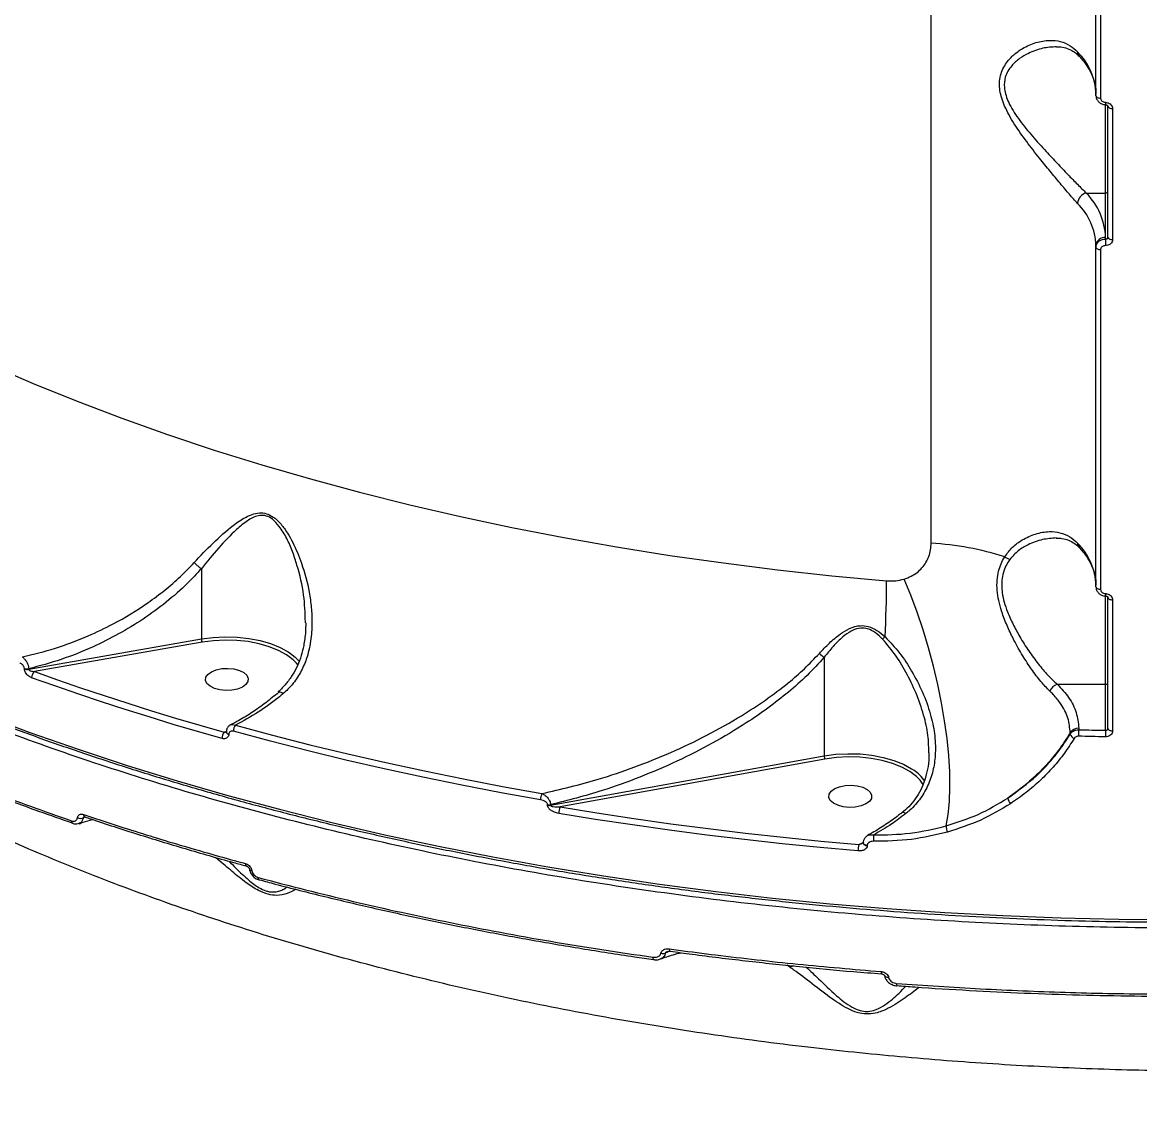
# Model space of a CAD drawing. Header units: millimetres. Extents: x -6104 to 7803, y -6013 to 4803.
# Drawn here: x 230.6 to 464.6, y -1471.7 to -1244.3 of the extents above; entities that cross this region are included whole.
import ezdxf

# ---------------------------------------------------------------- set-up
doc = ezdxf.new("R2010")
doc.units = ezdxf.units.MM
for name, color, linetype in [('DIKOM_ОБЪЕКТ', 7, 'Continuous'), ('DIKOM_РАЗМЕР_ЗОНА', 7, 'Continuous'), ('DIKOM_РАЗМЕР_ОБЪЕКТА', 7, 'Continuous')]:
    doc.layers.add(name, color=color, linetype=linetype)
doc.styles.add('style1', font='arial.ttf', dxfattribs={"width": 0.8})
doc.dimstyles.new('1-50', dxfattribs={"dimtxt": 300, "dimasz": 200, "dimexe": 100, "dimexo": 0, "dimgap": 100, "dimtad": 1, "dimtxsty": 'style1', "dimcen": 200, "dimclrd": 7, "dimclre": 7, "dimclrt": 7, "dimadec": 1, "dimazin": 2, "dimtfac": 1, "dimtmove": 0, "dimatfit": 2, "dimfxl": 0, "dimlwd": 25, "dimlwe": 18, "dimarcsym": 0})

# ---------------------------------------------------------------- blocks, each defined once
blk = doc.blocks.new('*D10')
at = {"layer": 'Defpoints', "color": 0, "transparency": 16777216}
for p in [(-4094.65, -224.49), (3111.63, -1726.03), (3111.63, -4948.58)]:
    blk.add_point(p, dxfattribs=at)
at = {"layer": 'DIKOM_РАЗМЕР_ОБЪЕКТА', "color": 7, "lineweight": 18, "transparency": 16777216}
for p, q in [((-4094.65, -224.49), (-4094.65, -5048.58)), ((3111.63, -1726.03), (3111.63, -5048.58))]:
    blk.add_line(p, q, dxfattribs=at)
at = {"layer": 'DIKOM_РАЗМЕР_ОБЪЕКТА', "color": 7, "lineweight": 25, "transparency": 16777216}
blk.add_line((-3894.65, -4948.58), (2911.63, -4948.58), dxfattribs=at)
at = {"layer": 'DIKOM_РАЗМЕР_ОБЪЕКТА', "color": 7, "transparency": 16777216}
for points in [[(-3894.65, -4915.24), (-3894.65, -4981.91), (-4094.65, -4948.58)], [(2911.63, -4915.24), (2911.63, -4981.91), (3111.63, -4948.58)]]:
    blk.add_solid(points, dxfattribs=at)
at = {"layer": 'DIKOM_РАЗМЕР_ОБЪЕКТА', "color": 7, "transparency": 16777216, "insert": (-134.24, -4695.4), "char_height": 300, "attachment_point": 5, "style": 'style1'}
blk.add_mtext('7200', dxfattribs=at)
blk = doc.blocks.new('*D12')
at = {"layer": 'Defpoints', "color": 0, "transparency": 16777216}
for p in [(-6103.62, -69.94), (4675.35, -1132.87), (4675.35, -5913.06)]:
    blk.add_point(p, dxfattribs=at)
at = {"layer": 'DIKOM_РАЗМЕР_ЗОНА', "color": 7, "lineweight": 18, "transparency": 16777216}
for p, q in [((-6103.62, -69.94), (-6103.62, -6013.06)), ((4675.35, -1132.87), (4675.35, -6013.06))]:
    blk.add_line(p, q, dxfattribs=at)
at = {"layer": 'DIKOM_РАЗМЕР_ЗОНА', "color": 7, "lineweight": 25, "transparency": 16777216}
blk.add_line((-5903.62, -5913.06), (4475.35, -5913.06), dxfattribs=at)
at = {"layer": 'DIKOM_РАЗМЕР_ЗОНА', "color": 7, "transparency": 16777216}
for points in [[(-5903.62, -5879.73), (-5903.62, -5946.4), (-6103.62, -5913.06)], [(4475.35, -5879.73), (4475.35, -5946.4), (4675.35, -5913.06)]]:
    blk.add_solid(points, dxfattribs=at)
at = {"layer": 'DIKOM_РАЗМЕР_ЗОНА', "color": 7, "transparency": 16777216, "insert": (271.51, -5659.89), "char_height": 300, "attachment_point": 5, "style": 'style1'}
blk.add_mtext('10800', dxfattribs=at)

msp = doc.modelspace()

# ---------------------------------------------------------------- linework, layer by layer
at = {"layer": 'DIKOM_ОБЪЕКТ', "color": 7, "linetype": 'Continuous', "lineweight": 15}
for p, q in [((420.917, -1353.314), (420.917, -1053.306)), ((455.419, -1259.628), (455.419, -1188.483)), ((456.379, -1188.998), (456.379, -1260.143)), ((457.419, -1280.021), (457.419, -1261.463)), ((457.919, -1289.249), (457.919, -1261.82)), ((458.885, -1262.334), (458.885, -1289.764)), ((453.369, -1280.021), (457.419, -1280.021)), ((457.419, -1289.289), (457.419, -1280.021)), ((455.419, -1291.344), (455.419, -1291.004)), ((455.419, -1362.488), (455.419, -1291.344)), ((457.419, -1289.649), (457.419, -1289.289)), ((456.379, -1291.858), (456.379, -1363.003)), ((268.067, -1358.676), (268.067, -1373.385)), ((457.419, -1382.881), (457.419, -1364.323)), ((457.919, -1392.109), (457.919, -1364.68)), ((458.885, -1365.194), (458.885, -1392.624)), ((289.879, -1369.987), (289.867, -1369.805)), ((231.912, -1379.727), (268.067, -1373.385)), ((268.228, -1374.058), (233.108, -1380.218)), ((398.503, -1377.206), (398.503, -1397.875)), ((231.013, -1379.66), (231.013, -1379.572)), ((231.912, -1379.638), (231.912, -1379.727)), ((288.313, -1378.841), (287.995, -1378.454)), ((447.317, -1382.881), (457.419, -1382.881)), ((457.419, -1392.51), (457.419, -1382.881)), ((451.806, -1392.072), (451.806, -1392.38)), ((272.876, -1392.916), (273.322, -1392.72)), ((273.289, -1392.854), (273.289, -1392.882)), ((273.297, -1392.822), (273.45, -1392.821)), ((273.814, -1393.307), (273.814, -1393.335)), ((450.022, -1393.295), (450.022, -1393.011)), ((341.214, -1408.216), (398.503, -1397.875)), ((398.668, -1398.547), (343.218, -1408.556)), ((340.567, -1408.219), (340.567, -1408.115)), ((341.214, -1408.112), (341.214, -1408.216)), ((243.777, -1410.676), (243.315, -1410.869)), ((405.735, -1416.405), (406.694, -1415.98)), ((407.516, -1416.565), (407.516, -1416.646)), ((280.223, -1423.857), (280.187, -1423.85)), ((366.16, -1438.77), (365.214, -1439.167)), ((366.195, -1438.772), (366.201, -1438.772)), ((362.787, -1440.518), (362.763, -1440.52)), ((391.252, -1442.058), (390.692, -1441.695)), ((413.702, -1445.997), (413.712, -1445.996))]:
    msp.add_line(p, q, dxfattribs=at)
at = {"layer": 'DIKOM_ОБЪЕКТ', "color": 7, "linetype": 'Continuous', "lineweight": 15, "flags": 128}
for points in [[(455.419, -1259.628), (455.437, -1259.726), (455.492, -1259.821), (455.579, -1259.908), (455.698, -1259.985), (455.843, -1260.049), (456.009, -1260.098), (456.189, -1260.13), (456.379, -1260.143)], [(457.919, -1261.82), (457.938, -1261.918), (457.992, -1262.013), (458.081, -1262.1), (458.2, -1262.177), (458.346, -1262.242), (458.513, -1262.29), (458.694, -1262.322), (458.885, -1262.334)], [(455.419, -1291.344), (455.437, -1291.441), (455.492, -1291.536), (455.579, -1291.623), (455.698, -1291.7), (455.843, -1291.764), (456.009, -1291.813), (456.189, -1291.845), (456.379, -1291.858)], [(457.919, -1289.249), (457.938, -1289.347), (457.992, -1289.442), (458.081, -1289.53), (458.2, -1289.607), (458.346, -1289.671), (458.513, -1289.72), (458.694, -1289.751), (458.885, -1289.764)], [(223.936, -1316.041), (232.874, -1319.89), (242.036, -1323.598), (251.414, -1327.159), (260.998, -1330.572), (270.78, -1333.832), (280.75, -1336.938), (290.899, -1339.885), (301.218, -1342.672), (311.698, -1345.295), (322.328, -1347.752), (333.098, -1350.042), (343.999, -1352.161), (355.021, -1354.107), (366.152, -1355.88), (377.384, -1357.477), (388.704, -1358.897), (400.104, -1360.138), (411.572, -1361.2)], [(424.035, -1412.535), (424.45, -1410.105), (424.713, -1407.39), (424.823, -1404.416), (424.777, -1401.213), (424.577, -1397.812), (424.224, -1394.248), (423.722, -1390.555), (423.076, -1386.769), (422.292, -1382.929), (421.379, -1379.071), (420.344, -1375.235), (419.198, -1371.458), (417.952, -1367.777), (416.62, -1364.228), (415.213, -1360.848)], [(455.419, -1362.488), (455.437, -1362.586), (455.492, -1362.681), (455.579, -1362.768), (455.698, -1362.845), (455.843, -1362.909), (456.009, -1362.958), (456.189, -1362.99), (456.379, -1363.003)], [(457.919, -1364.68), (457.938, -1364.778), (457.992, -1364.873), (458.081, -1364.96), (458.2, -1365.038), (458.346, -1365.102), (458.513, -1365.15), (458.694, -1365.182), (458.885, -1365.194)], [(268.067, -1373.385), (270.509, -1373.059), (273.019, -1372.928), (275.539, -1372.996), (278.009, -1373.261), (280.372, -1373.717), (282.572, -1374.353), (284.558, -1375.155), (286.284, -1376.102), (286.724, -1376.398)], [(287.995, -1378.454), (287.275, -1377.731), (285.893, -1376.692), (284.219, -1375.772), (282.293, -1374.996), (280.16, -1374.379), (277.868, -1373.937), (275.473, -1373.68), (273.03, -1373.614), (270.596, -1373.741), (268.228, -1374.058)], [(286.724, -1376.398), (287.709, -1377.175), (288.599, -1378.093)], [(233.108, -1380.218), (237.925, -1381.929), (242.787, -1383.606), (247.695, -1385.247), (252.647, -1386.853), (257.642, -1388.423), (262.679, -1389.957), (267.758, -1391.455), (272.876, -1392.916)], [(271.169, -1379.845), (272.358, -1379.6), (273.633, -1379.538), (274.891, -1379.662), (276.029, -1379.965), (276.956, -1380.42), (277.597, -1380.991), (277.899, -1381.632), (277.838, -1382.291), (277.419, -1382.915), (276.676, -1383.452), (275.669, -1383.86), (274.48, -1384.105), (273.205, -1384.168), (271.947, -1384.043), (270.809, -1383.74), (269.882, -1383.285), (269.242, -1382.714), (268.94, -1382.073), (269.001, -1381.414), (269.419, -1380.791), (270.162, -1380.253), (271.169, -1379.845)], [(272.397, -1394.225), (267.267, -1392.761), (262.177, -1391.259), (257.127, -1389.722), (252.12, -1388.148), (247.157, -1386.538), (242.237, -1384.893), (237.362, -1383.212), (232.534, -1381.497)], [(222.3, -1389.259), (232.175, -1392.939), (242.253, -1396.47), (252.526, -1399.849), (262.985, -1403.073), (273.622, -1406.139), (284.426, -1409.045), (295.39, -1411.788), (306.503, -1414.367), (317.758, -1416.778), (329.143, -1419.02), (340.65, -1421.09), (352.268, -1422.988), (363.989, -1424.712), (375.802, -1426.259), (387.697, -1427.63), (399.664, -1428.822), (411.694, -1429.834), (423.775, -1430.667), (435.899, -1431.318), (448.053, -1431.788), (460.23, -1432.076), (472.417, -1432.182)], [(275.224, -1391.421), (282.98, -1393.512), (290.819, -1395.518), (298.738, -1397.44), (306.733, -1399.277), (314.8, -1401.027), (322.937, -1402.69), (331.139, -1404.265), (339.404, -1405.751)], [(457.919, -1392.109), (457.938, -1392.207), (457.992, -1392.302), (458.081, -1392.39), (458.2, -1392.467), (458.346, -1392.531), (458.513, -1392.58), (458.694, -1392.611), (458.885, -1392.624)], [(339.108, -1407.058), (330.825, -1405.568), (322.604, -1403.99), (314.449, -1402.323), (306.364, -1400.57), (298.352, -1398.729), (290.415, -1396.803), (282.559, -1394.792), (274.786, -1392.696)], [(457.381, -1393.881), (456.678, -1393.867), (455.974, -1393.852), (455.271, -1393.837), (454.567, -1393.821), (453.864, -1393.805), (453.161, -1393.787), (452.458, -1393.77), (451.755, -1393.751)], [(451.806, -1392.38), (452.508, -1392.398), (453.209, -1392.416), (453.911, -1392.433), (454.612, -1392.449), (455.314, -1392.465), (456.016, -1392.481), (456.717, -1392.495), (457.419, -1392.51)], [(398.503, -1397.875), (400.953, -1397.539), (403.474, -1397.401), (406.006, -1397.462), (408.49, -1397.723), (410.868, -1398.177), (413.082, -1398.814), (415.081, -1399.617), (416.817, -1400.569), (417.256, -1400.863)], [(418.577, -1402.972), (417.816, -1402.203), (416.427, -1401.159), (414.744, -1400.236), (412.805, -1399.457), (410.658, -1398.84), (408.353, -1398.4), (405.944, -1398.147), (403.488, -1398.087), (401.044, -1398.221), (398.668, -1398.547)], [(419.212, -1403.833), (418.878, -1403.345), (418.577, -1402.972)], [(401.71, -1404.316), (402.899, -1404.071), (404.174, -1404.009), (405.432, -1404.133), (406.57, -1404.436), (407.497, -1404.891), (408.138, -1405.462), (408.44, -1406.103), (408.379, -1406.762), (407.96, -1407.386), (407.217, -1407.923), (406.21, -1408.331), (405.021, -1408.576), (403.746, -1408.639), (402.488, -1408.514), (401.35, -1408.211), (400.423, -1407.756), (399.782, -1407.185), (399.48, -1406.544), (399.541, -1405.885), (399.96, -1405.262), (400.703, -1404.724), (401.71, -1404.316)], [(405.573, -1417.77), (397.622, -1417.06), (389.698, -1416.27), (381.806, -1415.402), (373.947, -1414.457), (366.125, -1413.434), (358.342, -1412.333), (350.602, -1411.156), (342.908, -1409.902)], [(343.218, -1408.556), (350.895, -1409.806), (358.616, -1410.981), (366.38, -1412.079), (374.184, -1413.099), (382.024, -1414.043), (389.898, -1414.908), (397.802, -1415.696), (405.735, -1416.405)], [(415.597, -1409.947), (415.346, -1409.815), (415.121, -1409.744), (414.932, -1409.737), (414.786, -1409.794), (414.775, -1409.803)], [(241.13, -1411.972), (241.094, -1411.963), (241.091, -1411.962)], [(406.672, -1416.059), (406.71, -1416.197), (406.825, -1416.33), (407.009, -1416.442), (407.245, -1416.522), (407.516, -1416.565)], [(406.673, -1416.128), (406.672, -1416.133), (406.71, -1416.278), (406.825, -1416.411), (407.009, -1416.522), (407.245, -1416.603), (407.516, -1416.646)], [(277.554, -1420.94), (277.549, -1420.939), (277.478, -1420.902), (277.42, -1420.829), (277.377, -1420.724), (277.35, -1420.59), (277.341, -1420.432)], [(278.136, -1421.57), (278.137, -1421.577), (278.172, -1421.664), (278.246, -1421.742), (278.355, -1421.806), (278.496, -1421.856), (278.662, -1421.888)], [(280.187, -1423.85), (280.182, -1423.849), (280.117, -1423.807), (280.063, -1423.733), (280.024, -1423.63), (279.999, -1423.5), (279.991, -1423.348)], [(366.073, -1438.28), (366.078, -1438.437), (366.092, -1438.569), (366.116, -1438.671), (366.148, -1438.739), (366.186, -1438.77), (366.195, -1438.772)], [(362.763, -1440.52), (362.748, -1440.515), (362.711, -1440.478), (362.681, -1440.408), (362.658, -1440.307), (362.645, -1440.179), (362.64, -1440.028)], [(411.999, -1444.248), (411.768, -1444.247), (411.559, -1444.215), (411.384, -1444.156), (411.255, -1444.072), (411.178, -1443.969), (411.16, -1443.909)]]:
    msp.add_lwpolyline(points, dxfattribs=at)
at = {"layer": 'DIKOM_ОБЪЕКТ', "color": 7, "linetype": 'Continuous', "lineweight": 15}
for centre, radius, start, end in [((452.875, -1250.497), 1.314, 178.45475, 221.70664), ((442.306, -1259.763), 13.122, 2.07184, 45.1412), ((459.837, -1261.17), 2.46, 176.51171, 187.83671), ((457.452, -1279.554), 0.468, 265.9412, 355.26477), ((453.932, -1282.328), 2.375, 103.71374, 176.33811), ((442.306, -1291.478), 13.122, 2.07217, 45.14058), ((443.65, -1289.787), 13.778, 2.07161, 45.14071), ((457.287, -1291.158), 1.874, 85.94079, 175.26461), ((480.249, -1290.971), 22.868, 176.68766, 180.12674), ((416.454, -1420.698), 67.531, 72.88655, 86.21045), ((452.874, -1353.357), 1.313, 178.43635, 221.72504), ((442.306, -1362.623), 13.122, 2.07217, 45.14058), ((438.236, -1353.931), 2.933, 229.36183, 252.84791), ((183.766, -1360.772), 227.806, 356.94581, 359.89242), ((459.837, -1364.03), 2.46, 176.51259, 187.83583), ((269.484, -1373.401), 1.418, 179.36905, 207.59168), ((387.253, -1349.177), 33.75, 314.08922, 315.31587), ((403.676, -1369.453), 9.321, 228.3752, 236.28618), ((231.592, -1377.857), 1.81, 251.31804, 280.17085), ((231.592, -1377.947), 1.809, 251.30617, 280.18272), ((234.26, -1381.503), 1.726, 131.88779, 179.80579), ((457.452, -1382.414), 0.469, 265.949, 355.25697), ((448.044, -1385.303), 2.529, 106.70866, 156.18451), ((276.87, -1392.699), 2.084, 142.15075, 179.91756), ((451.749, -1394.127), 2.056, 88.40614, 147.14186), ((274.399, -1394.215), 2.002, 139.54297, 180.29912), ((273.869, -1392.711), 0.599, 194.16918, 264.67541), ((273.866, -1392.747), 0.591, 192.57749, 264.94476), ((451.282, -1392.964), 1.302, 194.70345, 251.12579), ((468.735, -1393.703), 16.981, 175.53104, 180.16322), ((480.249, -1393.831), 22.868, 176.68766, 180.12674), ((399.888, -1397.89), 1.385, 179.37551, 208.29462), ((412.499, -1408.004), 8.58, 34.16197, 56.32848), ((342.077, -1407.044), 2.969, 154.1791, 180.26748), ((340.883, -1406.246), 1.895, 260.39679, 280.0571), ((340.883, -1406.349), 1.896, 260.40382, 280.05007), ((438.864, -1406.533), 1.894, 184.80994, 224.89871), ((242.808, -1409.392), 1.561, 244.11241, 288.94957), ((243.92, -1410.211), 0.508, 170.73054, 238.18344), ((345.84, -1409.87), 2.933, 153.37703, 180.63374), ((241.376, -1411.528), 0.519, 171.45845, 236.63652), ((426.74, -1412.673), 2.708, 177.08057, 205.28454), ((413.568, -1415.356), 4.772, 168.63294, 184.6832), ((411.051, -1417.726), 5.478, 166.04321, 180.4634), ((364.747, -1437.641), 1.596, 254.24993, 287.01711), ((411.098, -1443.17), 0.698, 167.81785, 209.26215), ((414.408, -1445.651), 0.787, 169.66644, 206.16047)]:
    msp.add_arc(centre, radius, start, end, dxfattribs=at)
for points, knots in [([(451.562, -1282.177), (451.017, -1281.57), (449.908, -1280.336), (447.935, -1278.012), (445.805, -1275.458), (443.438, -1272.549), (440.859, -1269.246), (438.29, -1265.617), (436.245, -1262.015), (435.3, -1259.068), (435.17, -1256.934), (435.386, -1255.395), (435.906, -1253.969), (436.823, -1252.452), (438.207, -1250.983), (440.289, -1249.504), (442.856, -1248.39), (445.557, -1247.937), (447.983, -1248.199), (449.971, -1248.981), (451.063, -1249.998), (451.562, -1250.462)], [0, 0, 0, 0, 0.0545822, 0.1110312, 0.1659469, 0.2220125, 0.2890715, 0.35796, 0.4226727, 0.4774036, 0.5047496, 0.5330998, 0.5623536, 0.5923823, 0.6398895, 0.6885844, 0.7592831, 0.8320601, 0.8901599, 0.9498679, 1, 1, 1, 1]), ([(447.13, -1249.391), (446.187, -1249.451), (444.239, -1249.577), (441.595, -1250.529), (439.381, -1251.813), (437.929, -1253.086), (436.945, -1254.444), (436.291, -1255.925), (436.146, -1257.372), (436.338, -1258.812), (436.664, -1260.001), (437.61, -1262.137), (439.445, -1264.904), (442.126, -1268.165), (444.81, -1271.139), (447.31, -1273.808), (449.52, -1276.121), (451.604, -1278.276), (452.775, -1279.434), (453.369, -1280.021)], [0, 0, 0, 0, 0.0837323, 0.173044, 0.2302398, 0.2886003, 0.3225473, 0.3574045, 0.4073006, 0.4205928, 0.4517243, 0.4838927, 0.5607485, 0.6426286, 0.7267575, 0.794632, 0.8636879, 0.9308942, 1, 1, 1, 1]), ([(447.13, -1249.39), (447.18, -1249.386), (447.757, -1249.339), (448.75, -1249.517), (450.027, -1249.933), (451.059, -1250.546), (451.635, -1251.127), (451.893, -1251.387)], [0, 0, 0, 0, 0.02618567, 0.29862297, 0.5705706, 0.80744042, 1, 1, 1, 1]), ([(451.897, -1251.375), (452.136, -1251.644), (452.834, -1252.43), (453.773, -1253.758), (454.618, -1255.355), (455.172, -1256.972), (455.396, -1258.283), (455.414, -1259.059), (455.419, -1259.288)], [0, 0, 0, 0, 0.1033902, 0.301913, 0.501741, 0.7047515, 0.9124606, 1, 1, 1, 1]), ([(455.438, -1259.662), (455.434, -1259.713), (455.41, -1259.985), (455.597, -1260.467), (456.009, -1261.013), (456.621, -1261.374), (457.123, -1261.534), (457.385, -1261.501), (457.401, -1261.499)], [0, 0, 0, 0, 0.0530881, 0.2781565, 0.5037683, 0.7375287, 0.9841252, 1, 1, 1, 1]), ([(456.379, -1260.143), (456.39, -1260.239), (456.412, -1260.433), (456.585, -1260.693), (456.839, -1260.892), (457.12, -1261.001), (457.307, -1261.015), (457.381, -1261.02)], [0, 0, 0, 0, 0.21423002, 0.42855539, 0.64316427, 0.85808208, 1, 1, 1, 1]), ([(457.381, -1261.02), (457.492, -1261.029), (457.772, -1261.05), (458.194, -1261.212), (458.576, -1261.51), (458.835, -1261.9), (458.868, -1262.19), (458.885, -1262.334)], [0, 0, 0, 0, 0.1418386, 0.3567127, 0.5713354, 0.7857041, 1, 1, 1, 1]), ([(457.399, -1261.51), (457.43, -1261.51), (457.516, -1261.51), (457.654, -1261.55), (457.784, -1261.619), (457.872, -1261.7), (457.917, -1261.78), (457.921, -1261.806), (457.919, -1261.822), (457.919, -1261.822)], [0, 0, 0, 0, 0.0835058, 0.233533, 0.3871846, 0.5495164, 0.7301584, 0.9907668, 1, 1, 1, 1]), ([(616.126, -1421.027), (611.805, -1421.807), (600.163, -1423.907), (580.856, -1426.807), (558.193, -1429.558), (535.041, -1431.671), (511.471, -1433.124), (487.553, -1433.89), (463.815, -1433.955), (440.334, -1433.335), (417.18, -1432.06), (393.975, -1430.109), (370.8, -1427.461), (347.738, -1424.106), (325.297, -1420.121), (303.538, -1415.532), (282.509, -1410.382), (261.866, -1404.585), (241.699, -1398.135), (222.093, -1391.038), (203.478, -1383.451), (185.895, -1375.412), (169.362, -1366.967), (153.607, -1357.978), (138.723, -1348.453), (124.783, -1338.414), (112.094, -1328.082), (100.668, -1317.498), (90.497, -1306.71), (81.397, -1295.543), (73.516, -1284.013), (67.5, -1273.648), (64.699, -1267.107), (63.619, -1264.584)], [0, 0, 0, 0, 0.01925833, 0.05188317, 0.0845331, 0.11715799, 0.1507304, 0.18433025, 0.21790277, 0.25052757, 0.28317749, 0.31580239, 0.34937479, 0.38297461, 0.41654709, 0.44917194, 0.48182185, 0.5144467, 0.54801918, 0.58161901, 0.61519147, 0.64781625, 0.68046622, 0.713091, 0.74666346, 0.78026328, 0.81383574, 0.84646058, 0.87911047, 0.91173526, 0.94530768, 0.97890743, 1, 1, 1, 1]), ([(64.066, -1264.343), (64.304, -1264.902), (65.369, -1267.399), (67.57, -1271.796), (70.674, -1277.529), (74.106, -1283.212), (77.832, -1288.846), (81.858, -1294.424), (86.178, -1299.944), (90.791, -1305.399), (95.692, -1310.787), (100.877, -1316.103), (106.343, -1321.343), (112.086, -1326.504), (118.1, -1331.58), (124.382, -1336.569), (130.927, -1341.467), (137.729, -1346.27), (144.784, -1350.974), (152.086, -1355.575), (159.63, -1360.072), (167.409, -1364.459), (175.418, -1368.734), (183.651, -1372.894), (192.102, -1376.936), (200.765, -1380.856), (209.632, -1384.652), (218.697, -1388.32), (227.954, -1391.859), (237.395, -1395.265), (247.013, -1398.536), (256.801, -1401.67), (266.752, -1404.664), (276.858, -1407.516), (287.112, -1410.224), (297.506, -1412.785), (308.032, -1415.199), (318.682, -1417.463), (329.448, -1419.575), (340.322, -1421.534), (351.297, -1423.339), (362.363, -1424.988), (373.512, -1426.48), (384.737, -1427.813), (396.028, -1428.987), (407.377, -1430.001), (418.776, -1430.855), (430.216, -1431.546), (441.688, -1432.077), (453.184, -1432.442), (463.431, -1432.631), (469.844, -1432.657), (472.418, -1432.667)], [0, 0, 0, 0, 0.0058769, 0.0262677, 0.0466645, 0.067067, 0.0874749, 0.1078878, 0.128305, 0.1487259, 0.1691502, 0.1895772, 0.2100064, 0.2304373, 0.2508697, 0.271303, 0.2917369, 0.3121714, 0.332606, 0.3530405, 0.3734749, 0.393909, 0.4143427, 0.4347761, 0.4552088, 0.4756411, 0.4960728, 0.516504, 0.5369346, 0.5573646, 0.5777942, 0.5982232, 0.6186516, 0.6390797, 0.6595072, 0.6799343, 0.700361, 0.7207873, 0.7412132, 0.7616388, 0.7820641, 0.8024891, 0.8229138, 0.8433384, 0.8637627, 0.8841868, 0.9046108, 0.9250347, 0.9454584, 0.965882, 0.9863058, 1, 1, 1, 1]), ([(455.419, -1291.344), (455.429, -1291.218), (455.453, -1290.9), (455.692, -1290.42), (456.145, -1289.99), (456.744, -1289.7), (457.194, -1289.666), (457.419, -1289.649)], [0, 0, 0, 0, 0.1407314, 0.3554411, 0.5702911, 0.7851609, 1, 1, 1, 1]), ([(457.381, -1291.021), (457.268, -1291.029), (457.043, -1291.043), (456.742, -1291.185), (456.516, -1291.398), (456.396, -1291.636), (456.383, -1291.795), (456.379, -1291.858)], [0, 0, 0, 0, 0.215144, 0.4301774, 0.6450072, 0.8595055, 1, 1, 1, 1]), ([(458.885, -1289.764), (458.877, -1289.858), (458.859, -1290.096), (458.679, -1290.455), (458.339, -1290.775), (457.888, -1290.989), (457.55, -1291.01), (457.381, -1291.021)], [0, 0, 0, 0, 0.1406196, 0.3551097, 0.569874, 0.784881, 1, 1, 1, 1]), ([(457.419, -1289.649), (457.475, -1289.648), (457.588, -1289.645), (457.738, -1289.58), (457.851, -1289.477), (457.911, -1289.36), (457.917, -1289.28), (457.919, -1289.249)], [0, 0, 0, 0, 0.21548223, 0.4306634, 0.64537344, 0.85958681, 1, 1, 1, 1]), ([(97.814, -1328.169), (97.937, -1329.315), (98.689, -1336.301), (100.373, -1349.11), (102.883, -1366.594), (105.734, -1384.059), (108.89, -1401.501), (112.36, -1418.916), (116.141, -1436.299), (120.232, -1453.645), (124.633, -1470.949), (129.344, -1488.207), (134.362, -1505.415), (139.687, -1522.566), (145.318, -1539.657), (151.253, -1556.683), (157.491, -1573.64), (164.031, -1590.521), (170.871, -1607.323), (178.009, -1624.041), (185.444, -1640.671), (193.173, -1657.206), (201.196, -1673.644), (209.508, -1689.979), (218.115, -1706.204), (226.772, -1721.935), (232.692, -1732.193), (235.542, -1737.131)], [0, 0, 0, 0, 0.0080361, 0.0490173, 0.0900369, 0.1310959, 0.172195, 0.2133349, 0.2545163, 0.2957395, 0.3370052, 0.3783137, 0.4196651, 0.4610598, 0.5024977, 0.543979, 0.5855034, 0.6270708, 0.668681, 0.7103336, 0.7520284, 0.7937647, 0.835542, 0.8773599, 0.9192173, 0.9611139, 1, 1, 1, 1]), ([(266.563, -1357.393), (267.878, -1355.998), (270.54, -1353.176), (274.086, -1350.01), (276.828, -1348.109), (278.681, -1347.254), (280.167, -1346.906), (281.724, -1347.06), (283.335, -1347.881), (284.807, -1349.333), (286.12, -1351.177), (287.614, -1353.87), (289.326, -1357.983), (290.552, -1362.601), (291.144, -1366.805), (291.307, -1370.238), (291.05, -1373.884), (290.231, -1377.386), (288.891, -1380.45), (287.27, -1382.903), (285.861, -1384.223), (285.221, -1384.823)], [0, 0, 0, 0, 0.0913263, 0.1848744, 0.2390179, 0.2664369, 0.2946542, 0.3210551, 0.3475157, 0.383035, 0.4182927, 0.4536306, 0.5268351, 0.6259287, 0.6770929, 0.7282388, 0.7903876, 0.8540604, 0.9046378, 0.956677, 1, 1, 1, 1]), ([(289.867, -1369.805), (289.804, -1367.927), (289.67, -1363.939), (288.473, -1359.012), (287.189, -1355.071), (286.005, -1352.305), (284.609, -1349.989), (283.141, -1348.339), (281.687, -1347.539), (280.32, -1347.455), (279.063, -1347.838), (278.231, -1348.302), (276.987, -1349.11), (274.856, -1350.908), (271.656, -1354.249), (269.263, -1357.2), (268.067, -1358.676)], [0, 0, 0, 0, 0.1276311, 0.2710466, 0.3382642, 0.4055208, 0.4722003, 0.5194363, 0.5534852, 0.5874525, 0.6218696, 0.656509, 0.6621748, 0.737503, 0.8687214, 1, 1, 1, 1]), ([(436.326, -1356.157), (436.841, -1355.461), (437.889, -1354.045), (440.144, -1352.45), (442.777, -1351.27), (445.485, -1350.801), (447.92, -1351.043), (449.937, -1351.816), (451.048, -1352.845), (451.562, -1353.322)], [0, 0, 0, 0, 0.12609838, 0.25672673, 0.42433583, 0.59686409, 0.73529837, 0.87756894, 1, 1, 1, 1]), ([(447.144, -1352.24), (446.169, -1352.307), (444.188, -1352.444), (441.455, -1353.46), (439.063, -1354.833), (437.94, -1356.094), (437.371, -1356.734)], [0, 0, 0, 0, 0.2830987, 0.5754388, 0.7847448, 1, 1, 1, 1]), ([(447.078, -1352.261), (447.491, -1352.268), (448.408, -1352.282), (449.678, -1352.638), (450.823, -1353.265), (451.554, -1353.817), (451.866, -1354.211), (451.893, -1354.245)], [0, 0, 0, 0, 0.220506, 0.4894666, 0.7558729, 0.9790046, 1, 1, 1, 1]), ([(415.213, -1360.848), (415.733, -1360.659), (417.187, -1360.132), (419.112, -1358.557), (420.628, -1356.139), (420.82, -1354.262), (420.917, -1353.314)], [0, 0, 0, 0, 0.1529637, 0.4283691, 0.7114345, 1, 1, 1, 1]), ([(451.897, -1354.235), (452.136, -1354.504), (452.834, -1355.29), (453.773, -1356.618), (454.618, -1358.215), (455.172, -1359.832), (455.396, -1361.143), (455.414, -1361.919), (455.419, -1362.149)], [0, 0, 0, 0, 0.1033926, 0.301912, 0.5017395, 0.7047494, 0.9124578, 1, 1, 1, 1]), ([(445.731, -1384.282), (445.117, -1383.65), (443.87, -1382.366), (441.957, -1379.829), (440.047, -1376.917), (438.354, -1373.923), (436.907, -1370.929), (435.871, -1368.318), (435.15, -1365.887), (434.741, -1363.721), (434.633, -1361.573), (434.933, -1359.082), (435.627, -1357.306), (436.232, -1356.311), (436.326, -1356.157)], [0, 0, 0, 0, 0.1084779, 0.2202168, 0.3276464, 0.4383065, 0.5238009, 0.6115054, 0.6745118, 0.7390853, 0.8027722, 0.8688934, 0.9797303, 1, 1, 1, 1]), ([(437.371, -1356.734), (437.273, -1356.874), (436.645, -1357.777), (435.944, -1359.337), (435.628, -1361.521), (435.678, -1362.838), (435.857, -1364.227), (436.178, -1365.689), (436.941, -1367.927), (438.044, -1370.371), (439.553, -1373.134), (441.342, -1375.95), (443.326, -1378.652), (445.348, -1381.055), (446.655, -1382.267), (447.317, -1382.881)], [0, 0, 0, 0, 0.0201012, 0.1287267, 0.1852717, 0.2440051, 0.2548641, 0.3167943, 0.3805905, 0.4664202, 0.5546312, 0.6638244, 0.7761655, 0.8865565, 1, 1, 1, 1]), ([(230.584, -1377.155), (232.898, -1376.589), (237.557, -1375.449), (243.911, -1373.03), (250.447, -1369.911), (255.82, -1366.652), (260.443, -1363.18), (263.694, -1360.385), (265.628, -1358.368), (266.563, -1357.393)], [0, 0, 0, 0, 0.1738751, 0.3501409, 0.4880611, 0.6922765, 0.7971173, 0.9019398, 1, 1, 1, 1]), ([(268.066, -1358.674), (267.113, -1359.707), (264.827, -1362.186), (260.746, -1365.746), (255.907, -1369.289), (250.779, -1372.405), (245.06, -1375.264), (238.762, -1377.801), (234.195, -1379.026), (231.912, -1379.638)], [0, 0, 0, 0, 0.0999794, 0.2399025, 0.3803216, 0.5203835, 0.6601442, 0.8300685, 1, 1, 1, 1]), ([(266.563, -1357.393), (266.611, -1357.442), (266.765, -1357.601), (267.1, -1357.917), (267.579, -1358.327), (267.903, -1358.558), (268.066, -1358.674)], [0, 0, 0, 0, 0.107436, 0.3494481, 0.6747191, 1, 1, 1, 1]), ([(268.067, -1358.676), (268.067, -1358.676), (268.067, -1358.675), (268.066, -1358.674), (268.066, -1358.674), (268.066, -1358.674)], [0, 0, 0, 0, 0.4321321, 0.7809751, 1, 1, 1, 1]), ([(411.572, -1361.2), (411.63, -1361.205), (412.27, -1361.255), (413.524, -1361.25), (414.643, -1360.983), (415.213, -1360.848)], [0, 0, 0, 0, 0.0468108, 0.5142786, 1, 1, 1, 1]), ([(455.438, -1362.522), (455.434, -1362.573), (455.41, -1362.845), (455.597, -1363.327), (456.009, -1363.873), (456.621, -1364.234), (457.123, -1364.394), (457.385, -1364.361), (457.401, -1364.359)], [0, 0, 0, 0, 0.0531111, 0.2781528, 0.503776, 0.7375352, 0.9841266, 1, 1, 1, 1]), ([(456.379, -1363.003), (456.39, -1363.1), (456.412, -1363.293), (456.585, -1363.553), (456.839, -1363.752), (457.12, -1363.861), (457.307, -1363.875), (457.381, -1363.881)], [0, 0, 0, 0, 0.21424646, 0.42856917, 0.64316335, 0.85808476, 1, 1, 1, 1]), ([(457.381, -1363.881), (457.492, -1363.889), (457.772, -1363.91), (458.194, -1364.072), (458.576, -1364.37), (458.835, -1364.76), (458.868, -1365.05), (458.885, -1365.194)], [0, 0, 0, 0, 0.141841, 0.3567135, 0.5713323, 0.7857229, 1, 1, 1, 1]), ([(547.941, -1461.018), (541.756, -1461.517), (529.379, -1462.518), (510.636, -1463.433), (491.824, -1463.918), (472.72, -1463.929), (453.366, -1463.447), (433.805, -1462.453), (414.353, -1460.956), (394.509, -1458.9), (374.34, -1456.233), (353.928, -1452.915), (333.697, -1448.989), (313.725, -1444.442), (294.092, -1439.274), (275.252, -1433.604), (257.251, -1427.466), (240.113, -1420.901), (223.538, -1413.795), (207.61, -1406.149), (192.405, -1397.976), (178.259, -1389.465), (165.234, -1380.642), (154.045, -1372.248), (147.632, -1366.627), (144.816, -1364.159)], [0, 0, 0, 0, 0.0398968, 0.0798413, 0.1197857, 0.1596824, 0.2012151, 0.242802, 0.2843887, 0.3259213, 0.3710794, 0.4162723, 0.4614303, 0.5079074, 0.5544225, 0.6008994, 0.6459081, 0.6909517, 0.7359602, 0.7822822, 0.828642, 0.8749638, 0.9198658, 0.9648023, 1, 1, 1, 1]), ([(457.399, -1364.37), (457.43, -1364.37), (457.516, -1364.37), (457.654, -1364.41), (457.784, -1364.479), (457.872, -1364.56), (457.917, -1364.64), (457.921, -1364.667), (457.919, -1364.682), (457.919, -1364.682)], [0, 0, 0, 0, 0.0835107, 0.2335332, 0.3872228, 0.5495411, 0.7301937, 0.9908279, 1, 1, 1, 1]), ([(289.924, -1369.978), (289.919, -1370.626), (289.905, -1372.237), (289.567, -1374.55), (289.022, -1376.933), (288.228, -1379.017), (287.156, -1381.002), (285.795, -1382.794), (284.781, -1383.944), (284.163, -1384.419), (284.156, -1384.425)], [0, 0, 0, 0, 0.11669448, 0.28983835, 0.42661658, 0.56969202, 0.71120649, 0.85515086, 0.99829336, 1, 1, 1, 1]), ([(397.485, -1376.42), (398.171, -1375.688), (399.55, -1374.214), (401.648, -1372.427), (403.793, -1371.096), (405.822, -1370.486), (407.843, -1370.699), (409.636, -1371.535), (410.696, -1372.439), (411.248, -1372.91)], [0, 0, 0, 0, 0.18364093, 0.3692279, 0.50907086, 0.65220448, 0.75085213, 0.87020878, 1, 1, 1, 1]), ([(410.735, -1373.418), (410.25, -1372.942), (409.336, -1372.043), (407.737, -1371.182), (406.014, -1370.996), (404.867, -1371.373), (403.621, -1372.012), (402.191, -1373.068), (400.325, -1374.922), (399.111, -1376.445), (398.503, -1377.206)], [0, 0, 0, 0, 0.1297957, 0.2451251, 0.3384612, 0.4557888, 0.4772312, 0.6177228, 0.8086903, 1, 1, 1, 1]), ([(420.402, -1397.223), (420.391, -1396.171), (420.365, -1393.735), (419.524, -1389.717), (418.052, -1385.249), (416, -1380.927), (413.627, -1376.881), (411.705, -1374.58), (410.735, -1373.418)], [0, 0, 0, 0, 0.1256835, 0.2911422, 0.4747193, 0.6625551, 0.8297145, 1, 1, 1, 1]), ([(411.248, -1372.91), (412.296, -1374.021), (414.393, -1376.244), (416.95, -1380.226), (419.178, -1384.492), (420.782, -1388.898), (421.691, -1393.188), (421.891, -1397.074), (421.441, -1400.634), (420.438, -1403.83), (418.79, -1406.752), (417.056, -1408.748), (415.881, -1409.714), (415.597, -1409.947)], [0, 0, 0, 0, 0.1036805, 0.2075431, 0.3205753, 0.4335422, 0.5338137, 0.6340026, 0.7184896, 0.8029124, 0.887959, 0.972929, 1, 1, 1, 1]), ([(230.584, -1377.155), (230.609, -1377.173), (230.783, -1377.295), (231.085, -1377.589), (231.434, -1378.089), (231.688, -1378.61), (231.863, -1379.142), (231.896, -1379.472), (231.912, -1379.638)], [0, 0, 0, 0, 0.03913375, 0.26832331, 0.46639078, 0.64364362, 0.81993366, 1, 1, 1, 1]), ([(339.404, -1405.751), (343.34, -1404.83), (349.867, -1403.302), (358.851, -1400.247), (366.451, -1397.198), (373.942, -1393.641), (380.551, -1389.931), (386.24, -1386.218), (390.623, -1382.911), (394.409, -1379.65), (396.457, -1377.5), (397.485, -1376.42)], [0, 0, 0, 0, 0.18675154, 0.30972983, 0.43270263, 0.55851193, 0.68428313, 0.77400982, 0.86430793, 0.93189254, 1, 1, 1, 1]), ([(398.503, -1377.206), (397.333, -1378.493), (394.991, -1381.067), (390.985, -1384.597), (386.719, -1387.919), (381.419, -1391.546), (375.086, -1395.311), (367.626, -1399.082), (359.916, -1402.379), (351.095, -1405.57), (344.816, -1407.185), (341.214, -1408.112)], [0, 0, 0, 0, 0.0792688, 0.1585946, 0.2405902, 0.3226088, 0.4472339, 0.571894, 0.6998628, 0.827838, 1, 1, 1, 1]), ([(231.013, -1379.572), (231.005, -1379.488), (230.989, -1379.32), (230.866, -1379.059), (230.681, -1378.812), (230.421, -1378.583), (230.197, -1378.456), (230.066, -1378.406), (230.047, -1378.399)], [0, 0, 0, 0, 0.1673505, 0.3344664, 0.5091457, 0.7130819, 0.9577254, 1, 1, 1, 1]), ([(232.534, -1381.497), (232.506, -1381.486), (232.299, -1381.409), (231.943, -1381.209), (231.532, -1380.843), (231.242, -1380.452), (231.05, -1380.048), (231.025, -1379.789), (231.013, -1379.66)], [0, 0, 0, 0, 0.039221, 0.2872138, 0.4951752, 0.670994, 0.8353004, 1, 1, 1, 1]), ([(231.912, -1379.727), (231.915, -1379.749), (231.921, -1379.793), (231.978, -1379.882), (232.109, -1379.983), (232.338, -1380.086), (232.656, -1380.171), (232.925, -1380.207), (233.085, -1380.217), (233.108, -1380.218)], [0, 0, 0, 0, 0.0552655, 0.10979002, 0.24366114, 0.41753479, 0.65179764, 0.95185347, 1, 1, 1, 1]), ([(169.46, -1380.569), (171.938, -1381.889), (179.187, -1385.748), (191.747, -1391.872), (207.403, -1398.81), (223.726, -1405.391), (235.151, -1409.431), (240.863, -1411.451)], [0, 0, 0, 0, 0.1144548, 0.3347648, 0.5550758, 0.7775378, 1, 1, 1, 1]), ([(169.786, -1381.048), (170.627, -1381.509), (174.107, -1383.417), (180.46, -1386.658), (188.842, -1390.766), (197.46, -1394.749), (206.286, -1398.613), (215.315, -1402.353), (224.543, -1405.96), (233.146, -1409.158), (238.751, -1411.091), (241.149, -1411.919)], [0, 0, 0, 0, 0.0394579, 0.1632192, 0.2871019, 0.4110784, 0.5351168, 0.6591874, 0.7832486, 0.9072704, 1, 1, 1, 1]), ([(284.259, -1384.562), (283.364, -1385.303), (281.563, -1386.794), (278.773, -1388.742), (276.3, -1390.289), (274.76, -1391.065), (274.174, -1391.361)], [0, 0, 0, 0, 0.2735418, 0.5505812, 0.8288021, 1, 1, 1, 1]), ([(285.221, -1384.823), (284.948, -1385.047), (283.232, -1386.457), (279.923, -1388.874), (276.811, -1390.561), (275.224, -1391.421)], [0, 0, 0, 0, 0.084987, 0.5334672, 1, 1, 1, 1]), ([(285.221, -1384.823), (285.201, -1384.809), (285.04, -1384.697), (284.745, -1384.539), (284.424, -1384.461), (284.316, -1384.544), (284.27, -1384.579)], [0, 0, 0, 0, 0.0468134, 0.3777287, 0.7339339, 1, 1, 1, 1]), ([(450.022, -1393.011), (449.926, -1391.99), (449.731, -1389.918), (448.324, -1387.241), (446.842, -1385.379), (445.979, -1384.527), (445.731, -1384.282)], [0, 0, 0, 0, 0.3362352, 0.6822375, 0.9087869, 1, 1, 1, 1]), ([(447.317, -1382.881), (448.163, -1383.796), (449.906, -1385.68), (451.48, -1388.792), (451.696, -1390.968), (451.806, -1392.072)], [0, 0, 0, 0, 0.3175167, 0.6539176, 1, 1, 1, 1]), ([(274.186, -1391.408), (274.14, -1391.424), (273.905, -1391.505), (273.579, -1391.863), (273.311, -1392.361), (273.313, -1392.719), (273.314, -1392.857)], [0, 0, 0, 0, 0.080561, 0.4166367, 0.7743547, 1, 1, 1, 1]), ([(274.185, -1391.39), (274.338, -1391.337), (274.648, -1391.231), (275.031, -1391.357), (275.224, -1391.421)], [0, 0, 0, 0, 0.4930284, 1, 1, 1, 1]), ([(457.419, -1392.51), (457.475, -1392.508), (457.588, -1392.505), (457.738, -1392.44), (457.851, -1392.337), (457.911, -1392.22), (457.917, -1392.14), (457.919, -1392.109)], [0, 0, 0, 0, 0.215466, 0.4306699, 0.6453775, 0.8595884, 1, 1, 1, 1]), ([(273.814, -1393.335), (273.811, -1393.399), (273.8, -1393.607), (273.664, -1393.925), (273.345, -1394.196), (272.901, -1394.319), (272.565, -1394.256), (272.397, -1394.225)], [0, 0, 0, 0, 0.0931371, 0.303891, 0.5302385, 0.7651906, 1, 1, 1, 1]), ([(272.876, -1392.916), (272.967, -1392.912), (273.13, -1392.906), (273.279, -1392.849), (273.345, -1392.823)], [0, 0, 0, 0, 0.55323258, 1, 1, 1, 1]), ([(274.786, -1392.696), (274.671, -1392.676), (274.442, -1392.634), (274.138, -1392.719), (273.918, -1392.904), (273.823, -1393.121), (273.816, -1393.264), (273.814, -1393.307)], [0, 0, 0, 0, 0.23367889, 0.4673228, 0.69558169, 0.90870299, 1, 1, 1, 1]), ([(450.022, -1393.011), (449.231, -1394.249), (447.641, -1396.736), (444.623, -1400.272), (441.123, -1403.672), (438.364, -1405.681), (436.976, -1406.692)], [0, 0, 0, 0, 0.2373868, 0.4771593, 0.7370096, 1, 1, 1, 1]), ([(436.976, -1406.692), (439.037, -1405.204), (442.16, -1402.95), (445.653, -1399.31), (448.043, -1396.399), (449.369, -1394.32), (450.022, -1393.295)], [0, 0, 0, 0, 0.3951668, 0.5986744, 0.8021797, 1, 1, 1, 1]), ([(450.86, -1394.197), (450.192, -1395.242), (448.855, -1397.333), (446.467, -1400.256), (443.792, -1403.016), (440.828, -1405.593), (438.624, -1407.111), (437.522, -1407.87)], [0, 0, 0, 0, 0.1976816, 0.3953844, 0.5930915, 0.7965446, 1, 1, 1, 1]), ([(450.022, -1393.295), (450.05, -1393.251), (450.185, -1393.039), (450.533, -1392.716), (451.13, -1392.428), (451.581, -1392.396), (451.806, -1392.38)], [0, 0, 0, 0, 0.080641, 0.387074, 0.6935772, 1, 1, 1, 1]), ([(451.755, -1393.751), (451.642, -1393.758), (451.416, -1393.771), (451.117, -1393.911), (450.942, -1394.07), (450.874, -1394.175), (450.86, -1394.197)], [0, 0, 0, 0, 0.3067418, 0.6133158, 0.9194622, 1, 1, 1, 1]), ([(458.885, -1392.624), (458.877, -1392.718), (458.859, -1392.957), (458.679, -1393.315), (458.339, -1393.635), (457.888, -1393.849), (457.55, -1393.87), (457.381, -1393.881)], [0, 0, 0, 0, 0.1406408, 0.355098, 0.569872, 0.7848784, 1, 1, 1, 1]), ([(420.423, -1397.22), (420.43, -1397.563), (420.454, -1398.73), (420.184, -1400.645), (419.622, -1402.906), (418.763, -1404.98), (417.628, -1406.851), (416.318, -1408.481), (415.259, -1409.376), (414.765, -1409.793)], [0, 0, 0, 0, 0.0698067, 0.2376802, 0.4027375, 0.5616229, 0.7158695, 0.8676219, 1, 1, 1, 1]), ([(339.404, -1405.751), (339.637, -1405.874), (340.096, -1406.117), (340.651, -1406.688), (340.99, -1407.235), (341.171, -1407.702), (341.199, -1407.973), (341.214, -1408.112)], [0, 0, 0, 0, 0.2704563, 0.533538, 0.718159, 0.8552933, 1, 1, 1, 1]), ([(340.567, -1408.115), (340.558, -1408.045), (340.54, -1407.905), (340.394, -1407.678), (340.113, -1407.424), (339.662, -1407.186), (339.298, -1407.102), (339.108, -1407.058)], [0, 0, 0, 0, 0.1206036, 0.2406193, 0.4168504, 0.6949543, 1, 1, 1, 1]), ([(342.908, -1409.902), (342.603, -1409.833), (342.016, -1409.699), (341.291, -1409.312), (340.841, -1408.902), (340.61, -1408.543), (340.581, -1408.327), (340.567, -1408.219)], [0, 0, 0, 0, 0.3047379, 0.5876362, 0.7664683, 0.8828748, 1, 1, 1, 1]), ([(341.214, -1408.216), (341.216, -1408.231), (341.221, -1408.263), (341.266, -1408.317), (341.411, -1408.408), (342.06, -1408.575), (342.701, -1408.564), (343.218, -1408.556)], [0, 0, 0, 0, 0.0239365, 0.0534805, 0.1070916, 0.2794462, 1, 1, 1, 1]), ([(424.035, -1412.535), (426.307, -1411.804), (430.904, -1410.324), (434.937, -1407.912), (436.976, -1406.692)], [0, 0, 0, 0, 0.4941584, 1, 1, 1, 1]), ([(437.522, -1407.87), (435.486, -1409.088), (431.365, -1411.552), (426.667, -1413.065), (424.291, -1413.83)], [0, 0, 0, 0, 0.4941761, 1, 1, 1, 1]), ([(240.863, -1411.451), (241.012, -1411.488), (241.31, -1411.561), (241.703, -1411.464), (241.989, -1411.225), (242.1, -1410.967), (242.124, -1410.816), (242.127, -1410.797)], [0, 0, 0, 0, 0.2478489, 0.4958929, 0.7364539, 0.9670309, 1, 1, 1, 1]), ([(242.127, -1410.797), (242.129, -1410.779), (242.154, -1410.626), (242.266, -1410.363), (242.56, -1410.119), (242.962, -1410.02), (243.267, -1410.092), (243.419, -1410.129)], [0, 0, 0, 0, 0.0299096, 0.2617827, 0.5039508, 0.7520285, 1, 1, 1, 1]), ([(243.315, -1410.869), (243.31, -1410.9), (243.268, -1411.154), (243.086, -1411.566), (242.772, -1411.907), (242.517, -1411.949), (242.459, -1411.958)], [0, 0, 0, 0, 0.0574143, 0.4590102, 0.8756331, 1, 1, 1, 1]), ([(243.561, -1410.613), (243.554, -1410.615), (243.486, -1410.634), (243.399, -1410.706), (243.338, -1410.794), (243.32, -1410.847), (243.317, -1410.863), (243.315, -1410.869)], [0, 0, 0, 0, 0.0572757, 0.5295036, 0.8626881, 0.9477458, 1, 1, 1, 1]), ([(243.419, -1410.129), (243.977, -1410.316), (246.769, -1411.255), (253.721, -1413.523), (264.411, -1416.829), (273.029, -1419.231), (277.341, -1420.432)], [0, 0, 0, 0, 0.0507678, 0.2538475, 0.6266949, 1, 1, 1, 1]), ([(243.545, -1410.617), (243.541, -1410.618), (243.534, -1410.62), (243.587, -1410.617), (243.641, -1410.64), (243.649, -1410.643)], [0, 0, 0, 0, 0.3556212, 0.9085257, 1, 1, 1, 1]), ([(243.655, -1410.634), (244.078, -1410.781), (247.699, -1412.032), (254.69, -1414.263), (264.638, -1417.301), (272.274, -1419.517), (276.628, -1420.678), (277.558, -1420.925)], [0, 0, 0, 0, 0.038816, 0.3322935, 0.6263929, 0.920226, 1, 1, 1, 1]), ([(414.764, -1409.761), (414.541, -1409.938), (413.416, -1410.838), (411.345, -1412.293), (409.188, -1413.669), (407.954, -1414.32), (407.657, -1414.476)], [0, 0, 0, 0, 0.0961777, 0.4862889, 0.8765604, 1, 1, 1, 1]), ([(415.597, -1409.947), (414.618, -1410.692), (412.419, -1412.364), (410.149, -1413.683), (408.89, -1414.416)], [0, 0, 0, 0, 0.44511801, 1, 1, 1, 1]), ([(241.094, -1411.951), (241.141, -1411.97), (241.431, -1412.089), (241.931, -1412.14), (242.335, -1412.004), (242.499, -1411.949)], [0, 0, 0, 0, 0.103593, 0.6353246, 1, 1, 1, 1]), ([(242.496, -1412.079), (242.778, -1411.967), (243.721, -1411.592), (244.644, -1411.356), (245.29, -1411.19)], [0, 0, 0, 0, 0.2993607, 1, 1, 1, 1]), ([(408.89, -1414.416), (411.444, -1414.382), (416.615, -1414.315), (421.542, -1413.133), (424.035, -1412.535)], [0, 0, 0, 0, 0.493848, 1, 1, 1, 1]), ([(407.665, -1414.564), (407.528, -1414.634), (407.204, -1414.801), (406.862, -1415.254), (406.666, -1415.714), (406.691, -1415.985), (406.698, -1416.057)], [0, 0, 0, 0, 0.2416145, 0.5736205, 0.8856283, 1, 1, 1, 1]), ([(407.693, -1414.537), (407.723, -1414.516), (407.904, -1414.391), (408.325, -1414.336), (408.713, -1414.391), (408.89, -1414.416)], [0, 0, 0, 0, 0.1007148, 0.5926958, 1, 1, 1, 1]), ([(424.291, -1413.83), (421.805, -1414.427), (416.772, -1415.636), (411.487, -1415.709), (408.812, -1415.746)], [0, 0, 0, 0, 0.4938411, 1, 1, 1, 1]), ([(407.516, -1416.646), (407.506, -1416.739), (407.485, -1416.955), (407.284, -1417.272), (406.895, -1417.57), (406.301, -1417.778), (405.824, -1417.773), (405.573, -1417.77)], [0, 0, 0, 0, 0.1205754, 0.2783691, 0.4705941, 0.7208337, 1, 1, 1, 1]), ([(405.735, -1416.405), (405.9, -1416.372), (406.168, -1416.319), (406.426, -1416.208), (406.526, -1416.166)], [0, 0, 0, 0, 0.6145242, 1, 1, 1, 1]), ([(406.674, -1416.131), (406.674, -1416.121), (406.675, -1416.09), (406.699, -1416.055), (406.669, -1416.09), (406.608, -1416.137), (406.547, -1416.161), (406.527, -1416.168)], [0, 0, 0, 0, 0.1429707, 0.4519026, 0.6698403, 0.8912604, 1, 1, 1, 1]), ([(408.812, -1415.746), (408.646, -1415.754), (408.319, -1415.769), (407.916, -1415.934), (407.653, -1416.157), (407.532, -1416.374), (407.52, -1416.512), (407.516, -1416.565)], [0, 0, 0, 0, 0.27346341, 0.53932242, 0.73865815, 0.89890981, 1, 1, 1, 1]), ([(287.885, -1425.798), (287.308, -1426.119), (286.211, -1426.729), (284.181, -1427.171), (282.04, -1426.931), (279.796, -1426.014), (277.215, -1424.283), (274.462, -1422.054), (272.296, -1420.186), (271.124, -1419.258), (270.877, -1419.062)], [0, 0, 0, 0, 0.1589318, 0.3021923, 0.3946804, 0.4937162, 0.6220352, 0.7862379, 0.9549223, 1, 1, 1, 1]), ([(273.819, -1419.905), (274.311, -1420.394), (275.626, -1421.702), (277.678, -1423.671), (279.834, -1425.343), (281.241, -1426.012), (282.368, -1426.342), (283.421, -1426.405), (284.506, -1426.146), (285.368, -1425.794), (285.775, -1425.465), (285.964, -1425.313)], [0, 0, 0, 0, 0.1316564, 0.3519137, 0.5112502, 0.6025413, 0.6295185, 0.740244, 0.8291088, 0.9205332, 1, 1, 1, 1]), ([(277.341, -1420.432), (277.375, -1420.442), (277.558, -1420.497), (277.888, -1420.668), (278.267, -1421.011), (278.552, -1421.437), (278.625, -1421.737), (278.662, -1421.888)], [0, 0, 0, 0, 0.0545738, 0.2913501, 0.5278055, 0.7639595, 1, 1, 1, 1]), ([(277.548, -1420.941), (277.568, -1420.946), (277.625, -1420.96), (277.756, -1421.03), (277.899, -1421.145), (278.02, -1421.289), (278.1, -1421.431), (278.132, -1421.535), (278.134, -1421.564), (278.135, -1421.57)], [0, 0, 0, 0, 0.09828429, 0.2741117, 0.44559019, 0.61412087, 0.78638879, 0.95586566, 1, 1, 1, 1]), ([(278.148, -1421.573), (278.151, -1421.617), (278.173, -1421.93), (278.428, -1422.509), (278.968, -1423.2), (279.599, -1423.678), (280.042, -1423.776), (280.198, -1423.811)], [0, 0, 0, 0, 0.04294044, 0.30164372, 0.57093659, 0.84886734, 1, 1, 1, 1]), ([(278.662, -1421.888), (278.699, -1422.039), (278.772, -1422.342), (279.06, -1422.769), (279.441, -1423.114), (279.773, -1423.285), (279.957, -1423.338), (279.991, -1423.348)], [0, 0, 0, 0, 0.2364159, 0.4729371, 0.7098746, 0.946822, 1, 1, 1, 1]), ([(279.991, -1423.348), (286.582, -1425.047), (299.763, -1428.446), (320.242, -1432.864), (341.168, -1436.813), (355.483, -1438.956), (362.64, -1440.028)], [0, 0, 0, 0, 0.2485968, 0.4971931, 0.7485966, 1, 1, 1, 1]), ([(280.238, -1423.808), (281.337, -1424.107), (285.84, -1425.333), (293.896, -1427.338), (304.4, -1429.821), (315.048, -1432.146), (325.818, -1434.324), (336.701, -1436.351), (347.691, -1438.215), (356.391, -1439.588), (361.453, -1440.286), (362.79, -1440.471)], [0, 0, 0, 0, 0.0419842, 0.1719675, 0.3020664, 0.432251, 0.5624938, 0.6927652, 0.8230257, 0.9532462, 1, 1, 1, 1]), ([(364.314, -1439.177), (364.32, -1439.147), (364.349, -1438.997), (364.487, -1438.731), (364.833, -1438.443), (365.377, -1438.244), (365.825, -1438.267), (366.073, -1438.28)], [0, 0, 0, 0, 0.0440789, 0.2245542, 0.4337717, 0.6874931, 1, 1, 1, 1]), ([(365.641, -1438.827), (365.606, -1438.84), (365.493, -1438.882), (365.357, -1438.972), (365.261, -1439.072), (365.227, -1439.129), (365.218, -1439.156), (365.214, -1439.167)], [0, 0, 0, 0, 0.1953526, 0.6313411, 0.8347674, 0.9347574, 1, 1, 1, 1]), ([(365.639, -1438.823), (365.645, -1438.819), (365.684, -1438.799), (365.849, -1438.761), (366.037, -1438.747), (366.167, -1438.771), (366.193, -1438.776)], [0, 0, 0, 0, 0.0706334, 0.4185333, 0.8840645, 1, 1, 1, 1]), ([(366.073, -1438.28), (366.717, -1438.367), (369.941, -1438.804), (378.882, -1439.948), (392.988, -1441.547), (404.603, -1442.53), (410.416, -1443.022)], [0, 0, 0, 0, 0.04414145, 0.22071271, 0.61001276, 1, 1, 1, 1]), ([(366.204, -1438.751), (367.741, -1438.966), (372.992, -1439.699), (382.029, -1440.784), (393.294, -1441.999), (402.785, -1442.9), (408.532, -1443.34), (410.494, -1443.489)], [0, 0, 0, 0, 0.1055844, 0.3605419, 0.6149036, 0.8684796, 1, 1, 1, 1]), ([(362.64, -1440.028), (362.887, -1440.042), (363.321, -1440.065), (363.839, -1439.869), (364.16, -1439.593), (364.283, -1439.342), (364.31, -1439.2), (364.314, -1439.177)], [0, 0, 0, 0, 0.3277128, 0.5738999, 0.7796319, 0.9627752, 1, 1, 1, 1]), ([(362.765, -1440.508), (362.835, -1440.521), (363.203, -1440.587), (363.709, -1440.568), (364.083, -1440.407), (364.189, -1440.362)], [0, 0, 0, 0, 0.14475065, 0.75931187, 1, 1, 1, 1]), ([(365.214, -1439.167), (365.207, -1439.206), (365.165, -1439.44), (364.985, -1439.837), (364.634, -1440.221), (364.314, -1440.319), (364.193, -1440.356)], [0, 0, 0, 0, 0.0690924, 0.4069427, 0.77624, 1, 1, 1, 1]), ([(364.205, -1440.39), (365.09, -1440.069), (366.541, -1439.542), (367.964, -1439.202), (368.519, -1439.07)], [0, 0, 0, 0, 0.6096086, 1, 1, 1, 1]), ([(392.046, -1441.84), (391.822, -1441.928), (391.555, -1442.033), (391.294, -1442.055), (391.252, -1442.058)], [0, 0, 0, 0, 0.8402674, 1, 1, 1, 1]), ([(418.393, -1446.3), (418.326, -1446.355), (417.533, -1447.002), (415.947, -1448.195), (413.821, -1449.658), (411.925, -1450.765), (409.954, -1451.62), (407.857, -1451.984), (405.872, -1451.788), (403.875, -1451.045), (401.982, -1449.975), (399.232, -1448.107), (395.894, -1445.503), (393.025, -1443.319), (391.551, -1442.271), (391.252, -1442.058)], [0, 0, 0, 0, 0.01287761, 0.15134783, 0.22228664, 0.29314179, 0.36994767, 0.41817673, 0.46724369, 0.52014931, 0.57951531, 0.64048776, 0.79748697, 0.95893162, 1, 1, 1, 1]), ([(394.759, -1442.111), (395.6, -1442.909), (397.524, -1444.735), (400.169, -1447.323), (402.596, -1449.353), (404.212, -1450.482), (405.879, -1451.232), (407.064, -1451.391), (408.137, -1451.35), (409.569, -1450.997), (411.239, -1450.018), (412.831, -1448.789), (414.319, -1447.442), (415.15, -1446.575), (415.606, -1446.1)], [0, 0, 0, 0, 0.1504863, 0.3443839, 0.413376, 0.4836421, 0.5414564, 0.5840215, 0.593761, 0.6462925, 0.734004, 0.8167992, 0.8996933, 1, 1, 1, 1]), ([(410.416, -1443.022), (410.483, -1443.03), (410.729, -1443.057), (411.135, -1443.19), (411.56, -1443.47), (411.876, -1443.831), (411.958, -1444.109), (411.999, -1444.248)], [0, 0, 0, 0, 0.0918653, 0.3355636, 0.5630727, 0.7814449, 1, 1, 1, 1]), ([(410.488, -1443.517), (410.529, -1443.519), (410.649, -1443.526), (410.834, -1443.592), (411.001, -1443.694), (411.106, -1443.797), (411.153, -1443.88), (411.157, -1443.9), (411.159, -1443.909)], [0, 0, 0, 0, 0.1185756, 0.3473284, 0.5265428, 0.68518, 0.851704, 1, 1, 1, 1]), ([(411.17, -1443.91), (411.172, -1443.939), (411.19, -1444.224), (411.45, -1444.736), (411.978, -1445.359), (412.729, -1445.789), (413.343, -1446.01), (413.675, -1445.987), (413.704, -1445.985)], [0, 0, 0, 0, 0.0254077, 0.249371, 0.4781247, 0.7190732, 0.975142, 1, 1, 1, 1]), ([(411.999, -1444.248), (412.041, -1444.39), (412.125, -1444.675), (412.449, -1445.046), (412.888, -1445.336), (413.309, -1445.475), (413.565, -1445.502), (413.635, -1445.509)], [0, 0, 0, 0, 0.2168959, 0.4334901, 0.6619859, 0.9081055, 1, 1, 1, 1]), ([(413.635, -1445.509), (419.502, -1445.91), (431.236, -1446.71), (448.984, -1447.42), (466.813, -1447.798), (478.733, -1447.715), (484.693, -1447.674)], [0, 0, 0, 0, 0.2490997, 0.4982, 0.7490997, 1, 1, 1, 1]), ([(413.715, -1445.954), (414.966, -1446.052), (420.021, -1446.448), (428.929, -1446.978), (440.43, -1447.542), (451.965, -1447.933), (463.519, -1448.161), (474.428, -1448.238), (481.48, -1448.161), (484.678, -1448.126)], [0, 0, 0, 0, 0.0533119, 0.2155153, 0.3778362, 0.5402389, 0.7026896, 0.8651421, 1, 1, 1, 1])]:
    msp.add_open_spline(points, degree=3, knots=knots, dxfattribs=at)

# ---------------------------------------------------------------- dimensions: what is measured, and where the dimension line sits
at = {"layer": 'DIKOM_РАЗМЕР_ЗОНА'}
dim = msp.add_linear_dim(base=(4675.352, -5913.064), p1=(-6103.623, -69.942), p2=(4675.352, -1132.872), text='10800', dimstyle='1-50', dxfattribs=at)
dim.commit()
dim.dimension.update_dxf_attribs({"geometry": '*D12', "text_midpoint": (271.508, -5913.064), "dimtype": 160})
at = {"layer": 'DIKOM_РАЗМЕР_ОБЪЕКТА'}
dim = msp.add_linear_dim(base=(3111.629, -4948.576), p1=(-4094.654, -224.488), p2=(3111.629, -1726.033), text='7200', dimstyle='1-50', dxfattribs=at)
dim.commit()
dim.dimension.update_dxf_attribs({"geometry": '*D10', "text_midpoint": (-134.242, -4948.576), "dimtype": 160})

doc.saveas('drawing.dxf')
